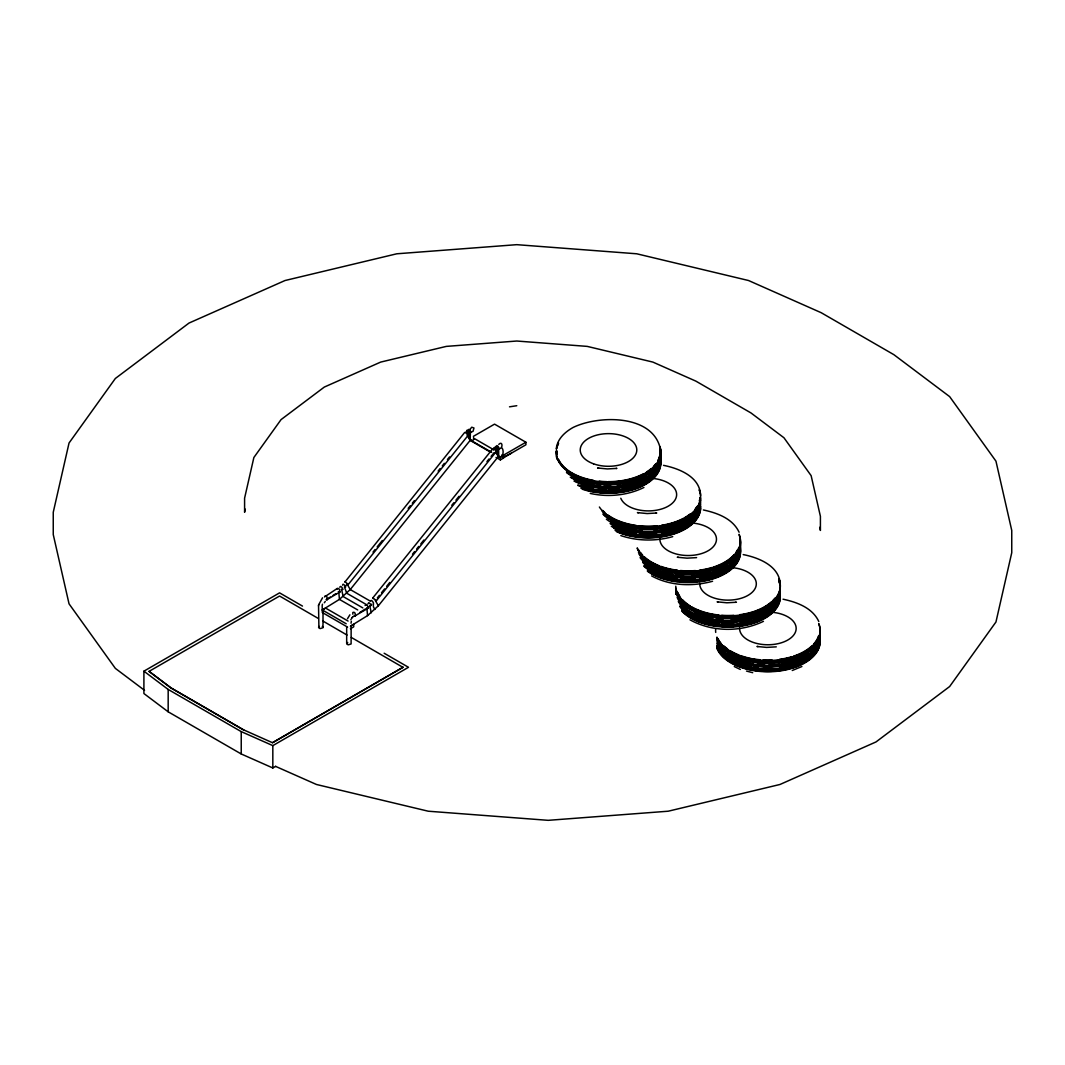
<?xml version="1.0" encoding="UTF-8"?>
<svg xmlns="http://www.w3.org/2000/svg" width="1065" height="1065" viewBox="0 0 1065 1065"><rect width="100%" height="100%" fill="white"/><g stroke="black" fill="none" stroke-linecap="round" stroke-linejoin="round"><path stroke-width="1.5" d="M366.466 604.627L346.777 593.258L344.488 587.108L347.19 584.219L348.282 584.472L468.201 435.292L466.683 433.335L464.673 432.457L344.86 582.089M348.282 584.472L344.874 581.543M350.412 628.749L353.7 626.846L353.7 624.316L350.412 626.207L367.545 615.623L378.368 605.785L375.306 600.46L376.398 600.7L496.317 451.52L494.799 449.563L492.789 448.685L372.87 597.864L373.216 598.663M376.398 600.7L372.87 597.864M492.789 448.685L493.454 449.856M378.368 605.785L498.26 456.632L498.46 448.804M336.979 589.251L338.058 588.373A2.516 1.305 55.5 0 1 339.322 589.278L340.121 591.874L326.556 599.861M365.095 605.492L366.174 604.614A2.516 1.305 55.5 0 1 367.438 605.506L368.237 608.115L354.672 616.103M318.541 605.599L318.914 627.937A2.529 1.451 0 0 0 320.312 628.563L322.975 627.724L323.028 610.897M351.024 623.225L351.344 621.321M324.479 596.972L337.365 588.373M318.555 627.285L319.127 626.393M351.144 627.125L351.104 643.952L348.428 644.791A2.529 1.451 0 0 1 347.03 644.165L347.696 642.435M502.187 448.152C504.397 451.493 502.627 459.681 498.074 455.767M318.661 604.8L322.522 597.798M318.488 605.879L318.701 604.574M493.774 447.819L494.586 447.54A2.516 0.892 45.5 0 1 495.891 448.405L497.169 450.615L495.558 450.162M245.309 509.15L244.591 512.278L244.591 498.18L253.869 457.511L281.054 419.61L324.319 387.061L380.684 362.087L446.328 346.391L516.778 341.026L587.228 346.391L652.872 362.087L695.858 381.124L750.971 412.94L783.947 437.755L811.131 475.656L820.409 516.325L820.409 530.437L819.691 527.308M556.289 448.738C557.248 439.006 565.022 431.951 573.077 427.478C598.943 414.818 654.908 414.072 660.726 450.854M347.483 618.712L349.879 614.824M469.878 429.488L471.755 427.211L473.965 427.984L473.033 431.365L470.344 432.35L470.144 440.391L350.252 589.557L339.429 599.382L322.296 609.965L322.296 612.508L347.603 627.125M324.293 602.79L325.291 601.445M351.982 617.82L352.768 616.941A5.072 2.929 -60 0 0 351.863 617.966M373.03 552.083L375.093 549.5M377.156 546.931L382.335 540.501M408.175 508.364L410.251 505.769M412.301 503.213L414.378 500.63M438.141 471.076L440.204 468.494M442.281 465.924L444.358 463.342M447.446 459.494L449.537 456.912M377.369 597.878L379.433 595.308M381.51 592.739L384.611 588.878M386.675 586.309L389.777 582.448M412.514 554.159L414.591 551.59M416.655 549.007L418.718 546.438M420.795 543.869L423.897 540.008M451.8 505.289L453.876 502.72M455.94 500.151L459.042 496.29M486.958 461.558L489.021 458.988M491.085 456.419L494.187 452.558M498.779 444.371C502.813 440.204 503.239 449.111 498.926 448.751M371.658 604.188L369.781 605.905L371.272 612.788M327.301 599.848L326.955 596.919A2.516 1.451 59.9 0 0 325.704 596.014L324.971 596.027M355.417 616.076L355.071 613.147A2.516 1.451 59.9 0 0 353.82 612.242L352.821 612.468L352.821 614.199M367.545 615.623L366.893 608.102L368.823 606.637M468.201 435.292L467.109 435.039L470.144 440.391L489.833 451.76M496.317 451.52L495.624 451.48M353.274 616.502L354.246 615.903M495.984 452.612L498.686 456.366L498.46 448.991M326.13 599.675L330.35 597.079M333.159 595.335L335.968 593.604M359.863 612.442L365.481 608.967M473.379 436.357L494.546 424.136L525.91 442.241L525.91 444.784L503.332 457.817L503.332 455.274L525.91 442.241M497.475 455.7L500.35 457.364L503.652 455.461L503.652 457.99L500.35 459.894L496.037 457.404M503.332 457.418L511.426 453.144M275.689 766.334L272.826 767.971L241.236 753.98L168.177 711.806L143.908 693.541L143.908 671.176L279.576 592.859L302.487 606.091M149.06 671.376L171.106 687.963L243.792 730.018L171.106 688.043L149.06 671.376L279.576 596.027L318.329 618.472M322.482 604.214A5.072 2.929 -60 0 0 322.176 606.078L322.296 609.965L325.584 608.075L348.082 621.068M272.494 742.718L403.009 667.289L272.494 742.718L243.792 729.938M143.908 671.176L168.177 689.441L241.236 731.615L272.826 745.62L408.494 667.289L384.146 653.231M643.939 487.477C627.418 495.545 608.102 497.395 590.236 493.414M763.459 621.334C740.588 632.33 712.245 632.131 689.934 619.803M792.254 670.497L801.918 666.517M509.509 406.83L516.778 405.712M672.734 536.64C655.787 541.406 637.549 541.166 620.815 535.602M712.578 581.264C692.543 586.735 670.071 586.003 651.594 575.899M339.895 592.073L338.337 591.568M368.011 608.301L366.893 608.102M497.581 450.002L498.127 449.177L497.022 447.38A2.516 1.105 50.3 0 0 495.744 446.501L494.972 447.673M616.036 468.454L616.915 468.387L607.343 468.933L597.585 468.001L598.716 468.107M655.88 513.064L656.759 513.01L647.174 513.556L637.429 512.624L638.561 512.718M735.556 602.297L736.434 602.244L726.863 602.79L717.104 601.845L718.249 601.951M696.59 557.621L687.018 558.166L677.26 557.235L678.405 557.341M776.279 646.854L766.574 647.4L756.949 646.468L758.08 646.575M498.047 449.297L499.139 448.405L498.194 446.501A2.516 1.318 55.6 0 0 496.929 445.596L495.931 446.941M469.106 433.695L470.011 432.936L468.906 431.139A2.516 1.105 50.3 0 0 467.628 430.26L466.776 430.38L467.096 431.897M370.194 606.091L371.113 605.346L369.994 603.562A2.516 1.105 50.2 0 0 368.716 602.684L367.957 603.842M663.535 465.352C679.031 468.427 700.118 476.761 700.57 495.465M703.379 509.962C717.131 512.917 732.773 518.522 739.097 532.247M743.224 554.585C758.719 557.647 779.806 565.994 780.246 584.698M783.055 599.196C796.82 602.151 812.449 607.756 818.785 621.481M746.512 671.07L752.689 672.694M275.582 766.374L316.451 784.479L428.25 811.211L548.222 820.33L668.194 811.211L779.979 784.479L875.989 741.946L949.647 686.526L995.961 621.987L1011.75 552.722L1011.75 530.437L995.961 461.172L949.647 396.619L893.894 354.685L821.208 312.711L748.549 280.521L636.75 253.79L516.778 244.67L396.806 253.79L285.021 280.521L189.011 323.054L115.353 378.474L69.039 443.013L53.25 512.278L53.25 534.563L69.039 603.828L115.353 668.381L144.547 690.346M734.278 666.557L740.348 669.446M341.226 589.371L343.023 589.478L341.878 587.321A2.516 1.105 50.2 0 0 340.6 586.442L339.695 587.188M467.881 434.227L469.106 434.147L467.775 432.177A2.516 0.892 45.5 0 0 466.47 431.312L465.911 432.284M344.488 587.108L345.712 587.028L344.368 585.071A2.516 0.892 45.4 0 0 343.076 584.206L342.517 585.178M473.393 437.995L493.561 449.643M470.118 439.898L491.711 452.372M369.928 600.913L350.252 589.557L347.19 584.219M362.832 607.915L343.156 596.546L341.665 589.664M357.707 609.939L339.429 599.382L338.776 591.874M322.296 609.965L346.192 623.77M322.628 620.882L347.03 635.046M351.344 637.456L403.009 667.369M469.958 439.539L472.74 440.497L474.191 438.887A2.529 1.504 -1.8 0 0 473.579 438.274M467.855 434.24L470.144 440.391L470.344 432.789M374.893 609.486C371.339 604.68 375.146 604.334 372.484 601.299A2.516 0.892 45.4 0 0 371.192 600.434L370.447 601.019M498.26 456.632L495.997 450.455L496.796 449.723L498.26 456.632L497.754 450.602M323.028 627.391L322.668 626.739A2.529 1.451 0 0 0 322.296 626.473M502.4 455.461L502.307 455.114A2.529 1.504 -1.8 0 0 502.068 454.795M468.667 433.508L470.144 440.391L469.492 432.883L471.023 432.177L470.078 430.26A2.516 1.318 55.6 0 0 468.813 429.368L467.815 430.713M500.35 457.364L500.35 459.894M346.671 627.072L346.671 643.513M272.826 745.62L272.826 767.971M241.236 731.615L241.236 753.98M168.177 689.441L168.177 711.806M820.023 638.854A52.278 30.179 0 0 1 775.6 670.804A52.278 30.179 0 0 1 716.945 647.746M820.023 637.349A52.278 30.179 0 0 1 775.6 669.299A52.278 30.179 0 0 1 716.945 646.242M820.023 632.969A52.278 30.179 0 0 1 775.6 664.919A52.278 30.179 0 0 1 716.945 641.862M820.023 630.959A52.278 30.179 0 0 1 775.6 662.909A52.278 30.179 0 0 1 716.945 639.852M818.546 647.28A51.626 29.807 0 0 1 817.241 650.302M816.536 651.527A51.626 29.807 0 0 1 804.461 662.616M803.077 663.389A51.626 29.807 0 0 1 779.487 670.63M772.072 671.296A51.626 29.807 0 0 1 763.086 671.269M758.613 670.91A51.626 29.807 0 0 1 752.782 670.085M751.184 669.792A51.626 29.807 0 0 1 723.215 656.546M721.285 654.429A51.626 29.807 0 0 1 718.116 649.543M818.546 638.747A51.626 29.807 0 0 1 817.241 641.782M816.536 643.007A51.626 29.807 0 0 1 804.461 654.096M803.077 654.855A51.626 29.807 0 0 1 779.487 662.097M772.072 662.763A51.626 29.807 0 0 1 763.086 662.736M760.091 662.523A51.626 29.807 0 0 1 752.782 661.565M751.184 661.272A51.626 29.807 0 0 1 723.215 648.026M721.285 645.896A51.626 29.807 0 0 1 718.116 641.024M818.799 623.518A52.278 30.179 0 0 1 779.633 659.714A52.278 30.179 0 0 1 716.945 637.096M715.72 632.41A52.278 30.179 0 0 1 715.627 629.255M818.998 643.606A51.626 29.807 0 0 1 817.241 648.172M816.536 649.397A51.626 29.807 0 0 1 804.461 660.486M803.077 661.259A51.626 29.807 0 0 1 779.487 668.501M772.072 669.166A51.626 29.807 0 0 1 763.086 669.139M758.613 668.78A51.626 29.807 0 0 1 752.782 667.955M751.184 667.662A51.626 29.807 0 0 1 723.215 654.416M721.285 652.299A51.626 29.807 0 0 1 718.116 647.413M820.023 630.334A52.278 30.179 0 0 1 775.6 662.284A52.278 30.179 0 0 1 716.945 639.226M819.464 637.868A51.626 29.807 0 0 1 773.936 666.424A51.626 29.807 0 0 1 718.116 644.778M817.241 643.779A51.626 29.807 0 0 1 815.737 646.229M808.322 653.591A51.626 29.807 0 0 1 781.111 663.881M779.487 664.107A51.626 29.807 0 0 1 769.063 664.866M764.577 664.813A51.626 29.807 0 0 1 757.122 664.227M752.782 663.575A51.626 29.807 0 0 1 727.595 653.71M725.292 651.913A51.626 29.807 0 0 1 719.514 645.51M820.023 636.724A52.278 30.179 0 0 1 775.6 668.674A52.278 30.179 0 0 1 716.945 645.616M820.023 634.727A52.278 30.179 0 0 1 775.6 666.677A52.278 30.179 0 0 1 716.945 643.606M818.546 638.121A51.626 29.807 0 0 1 817.241 641.143M816.536 642.381A51.626 29.807 0 0 1 813.86 645.976M811.65 648.226A51.626 29.807 0 0 1 793.571 658.29M792.107 658.756A51.626 29.807 0 0 1 779.487 661.471M772.072 662.137A51.626 29.807 0 0 1 763.086 662.111M760.091 661.898A51.626 29.807 0 0 1 752.782 660.939M751.184 660.646A51.626 29.807 0 0 1 740.521 657.717M738.91 657.105A51.626 29.807 0 0 1 730.111 652.765M727.595 651.088A51.626 29.807 0 0 1 724.227 648.345M773.27 612.388A28.289 16.334 0 0 1 795.888 630.693A28.289 16.334 0 0 1 765.402 644.698A28.289 16.334 0 0 1 739.603 627.857M820.023 639.493A52.278 30.179 0 0 1 775.6 671.443A52.278 30.179 0 0 1 716.945 648.372M818.799 624.143A52.278 30.179 0 0 1 779.633 660.34A52.278 30.179 0 0 1 716.945 637.722M818.546 635.991A51.626 29.807 0 0 1 817.241 639.013M816.536 640.251A51.626 29.807 0 0 1 813.86 643.846M811.65 646.096A51.626 29.807 0 0 1 793.571 656.147M792.107 656.626A51.626 29.807 0 0 1 779.487 659.341M772.072 660.007A51.626 29.807 0 0 1 763.086 659.981M760.091 659.768A51.626 29.807 0 0 1 752.782 658.809M751.184 658.503A51.626 29.807 0 0 1 740.521 655.574M738.91 654.975A51.626 29.807 0 0 1 730.111 650.635M727.595 648.958A51.626 29.807 0 0 1 724.227 646.215M818.546 636.617A51.626 29.807 0 0 1 817.241 639.639M816.536 640.877A51.626 29.807 0 0 1 804.461 651.953M803.077 652.725A51.626 29.807 0 0 1 779.487 659.967M772.072 660.633A51.626 29.807 0 0 1 763.086 660.606M760.091 660.393A51.626 29.807 0 0 1 752.782 659.435M751.184 659.142A51.626 29.807 0 0 1 723.215 645.896M721.285 643.766A51.626 29.807 0 0 1 718.116 638.894M818.546 644.525A51.626 29.807 0 0 1 817.241 647.547M816.536 648.771A51.626 29.807 0 0 1 813.86 652.366M811.65 654.629A51.626 29.807 0 0 1 793.571 664.68M792.107 665.146A51.626 29.807 0 0 1 779.487 667.875M772.072 668.54A51.626 29.807 0 0 1 763.086 668.501M758.613 668.154A51.626 29.807 0 0 1 752.782 667.329M751.184 667.036A51.626 29.807 0 0 1 740.521 664.107M738.91 663.508A51.626 29.807 0 0 1 724.227 654.749M818.998 645.11A51.626 29.807 0 0 1 817.241 649.677M816.536 650.901A51.626 29.807 0 0 1 813.86 654.496M811.65 656.759A51.626 29.807 0 0 1 793.571 666.81M792.107 667.276A51.626 29.807 0 0 1 779.487 670.005M772.072 670.67A51.626 29.807 0 0 1 763.086 670.644M758.613 670.284A51.626 29.807 0 0 1 752.782 669.459M751.184 669.166A51.626 29.807 0 0 1 740.521 666.237M738.91 665.638A51.626 29.807 0 0 1 724.227 656.879M780.272 595.894A52.278 30.179 0 0 1 737.566 624.516A52.278 30.179 0 0 1 679.923 606.637M780.272 591.501A52.278 30.179 0 0 1 733.039 620.496A52.278 30.179 0 0 1 677.1 597.239M676.142 594.137A52.278 30.179 0 0 1 675.782 589.398M780.272 589.504A52.278 30.179 0 0 1 727.568 618.619A52.278 30.179 0 0 1 675.769 588.958M778.968 581.663A52.278 30.179 0 0 1 779.913 584.765M780.272 593.258A52.278 30.179 0 0 1 735.303 622.093A52.278 30.179 0 0 1 678.312 601.525M675.889 594.31A52.278 30.179 0 0 1 675.782 591.155M780.272 588.878A52.278 30.179 0 0 1 727.568 617.993A52.278 30.179 0 0 1 675.769 588.333M778.968 581.024A52.278 30.179 0 0 1 779.913 584.139M778.968 579.52A52.278 30.179 0 0 1 735.755 616.169A52.278 30.179 0 0 1 675.889 588.413M775 600.181A51.626 29.807 0 0 1 772.95 602.497M771.806 603.615A51.626 29.807 0 0 1 753.74 613.666M752.263 614.132A51.626 29.807 0 0 1 739.643 616.861M733.732 617.447A51.626 29.807 0 0 1 721.75 617.407M718.769 617.141A51.626 29.807 0 0 1 691.611 608.94M690.28 608.142A51.626 29.807 0 0 1 682.452 601.818M679.67 598.264A51.626 29.807 0 0 1 677.726 594.523M778.701 594.137A51.626 29.807 0 0 1 777.397 597.159M775 600.806A51.626 29.807 0 0 1 772.95 603.136M771.806 604.241A51.626 29.807 0 0 1 739.643 617.487M733.732 618.073A51.626 29.807 0 0 1 721.75 618.033M718.769 617.767A51.626 29.807 0 0 1 677.726 595.149M778.968 578.894A52.278 30.179 0 0 1 734.397 615.637A52.278 30.179 0 0 1 675.769 586.203M775 606.571A51.626 29.807 0 0 1 772.95 608.9M771.806 610.005A51.626 29.807 0 0 1 753.74 620.056M752.263 620.536A51.626 29.807 0 0 1 739.643 623.251M733.732 623.837A51.626 29.807 0 0 1 721.75 623.797M718.769 623.531A51.626 29.807 0 0 1 691.611 615.33M690.28 614.545A51.626 29.807 0 0 1 680.508 605.865M779.62 593.245A51.626 29.807 0 0 1 735.209 621.72A51.626 29.807 0 0 1 678.924 601.405M779.62 591.488A51.626 29.807 0 0 1 778.116 597.665M777.397 599.169A51.626 29.807 0 0 1 764.617 611.483M763.232 612.255A51.626 29.807 0 0 1 730.723 620.216M723.241 620.123A51.626 29.807 0 0 1 715.813 619.417M712.938 618.951A51.626 29.807 0 0 1 702.115 616.222M700.677 615.73A51.626 29.807 0 0 1 694.447 613.094M686.579 608.208A51.626 29.807 0 0 1 678.285 598.41M780.272 595.268A52.278 30.179 0 0 1 737.566 623.89A52.278 30.179 0 0 1 679.923 606.012M733.426 567.778A28.289 16.334 0 0 1 756.043 586.083A28.289 16.334 0 0 1 725.558 600.074A28.289 16.334 0 0 1 699.758 583.234M775 598.051A51.626 29.807 0 0 1 772.95 600.367M771.806 601.485A51.626 29.807 0 0 1 753.74 611.536M752.263 612.002A51.626 29.807 0 0 1 739.643 614.731M733.732 615.317A51.626 29.807 0 0 1 721.75 615.277M718.769 615.011A51.626 29.807 0 0 1 691.611 606.81M690.28 606.012A51.626 29.807 0 0 1 682.452 599.675M679.67 596.12A51.626 29.807 0 0 1 677.726 592.393M775 598.676A51.626 29.807 0 0 1 772.95 600.993M771.806 602.111A51.626 29.807 0 0 1 739.643 615.357M733.732 615.943A51.626 29.807 0 0 1 721.75 615.903M718.769 615.637A51.626 29.807 0 0 1 677.726 593.019M775 607.196A51.626 29.807 0 0 1 772.95 609.526M771.806 610.631A51.626 29.807 0 0 1 739.643 623.877M733.732 624.463A51.626 29.807 0 0 1 721.75 624.423M718.769 624.157A51.626 29.807 0 0 1 682.452 608.834M780.272 597.398A52.278 30.179 0 0 1 739.789 625.754A52.278 30.179 0 0 1 681.88 610.511M775 608.701A51.626 29.807 0 0 1 772.95 611.03M771.806 612.135A51.626 29.807 0 0 1 753.74 622.2M752.263 622.666A51.626 29.807 0 0 1 739.643 625.381M733.732 625.967A51.626 29.807 0 0 1 721.75 625.927M718.769 625.661A51.626 29.807 0 0 1 691.611 617.474M690.28 616.675A51.626 29.807 0 0 1 682.452 610.338M778.701 602.657A51.626 29.807 0 0 1 777.397 605.692M775 609.326A51.626 29.807 0 0 1 772.95 611.656M771.806 612.761A51.626 29.807 0 0 1 739.643 626.007M733.732 626.593A51.626 29.807 0 0 1 721.75 626.553M718.769 626.287A51.626 29.807 0 0 1 683.384 611.936M780.272 598.024A52.278 30.179 0 0 1 739.789 626.38A52.278 30.179 0 0 1 681.88 611.137M740.068 542.152A52.278 30.179 0 0 1 701.729 574.98A52.278 30.179 0 0 1 640.078 557.634M740.068 540.141A52.278 30.179 0 0 1 700.624 573.143A52.278 30.179 0 0 1 639.226 554.399M737.552 551.923A51.626 29.807 0 0 1 736.061 554.359M734.184 556.742A51.626 29.807 0 0 1 713.896 569.056M712.418 569.522A51.626 29.807 0 0 1 699.798 572.251M695.378 572.717A51.626 29.807 0 0 1 680.415 572.664M677.447 572.358A51.626 29.807 0 0 1 660.832 568.484M659.222 567.871A51.626 29.807 0 0 1 644.538 559.112M642.608 557.195A51.626 29.807 0 0 1 640.677 554.852M738.857 549.527A51.626 29.807 0 0 1 699.798 572.877M695.378 573.343A51.626 29.807 0 0 1 680.415 573.289M677.447 572.983A51.626 29.807 0 0 1 643.54 558.792M641.596 556.676A51.626 29.807 0 0 1 639.839 554.266M740.068 539.516A52.278 30.179 0 0 1 699.505 572.664A52.278 30.179 0 0 1 638.468 552.522M739.776 548.635A51.626 29.807 0 0 1 699.798 576.631A51.626 29.807 0 0 1 642.608 561.588M739.616 548.422A51.626 29.807 0 0 1 737.552 554.546M735.17 558.193A51.626 29.807 0 0 1 729.805 563.465M727.395 565.222A51.626 29.807 0 0 1 712.418 572.158M710.927 572.597A51.626 29.807 0 0 1 692.383 575.539M683.411 575.513A51.626 29.807 0 0 1 675.982 574.794M673.093 574.341A51.626 29.807 0 0 1 662.27 571.612M660.832 571.106A51.626 29.807 0 0 1 642.608 559.831M693.595 523.155A28.289 16.334 0 0 1 716.199 541.459A28.289 16.334 0 0 1 685.727 555.464A28.289 16.334 0 0 1 659.914 538.624M739.123 534.91A52.278 30.179 0 0 1 699.945 571.106A52.278 30.179 0 0 1 637.256 548.488M739.123 534.284A52.278 30.179 0 0 1 699.945 570.481A52.278 30.179 0 0 1 637.256 547.863M737.552 549.78A51.626 29.807 0 0 1 736.061 552.229M734.184 554.612A51.626 29.807 0 0 1 713.896 566.926M712.418 567.392A51.626 29.807 0 0 1 699.798 570.108M695.378 570.587A51.626 29.807 0 0 1 680.415 570.534M677.447 570.228A51.626 29.807 0 0 1 660.832 566.354M659.222 565.741A51.626 29.807 0 0 1 644.538 556.982M642.608 555.065A51.626 29.807 0 0 1 640.677 552.722M738.857 547.397A51.626 29.807 0 0 1 699.798 570.734M695.378 571.213A51.626 29.807 0 0 1 680.415 571.16M677.447 570.853A51.626 29.807 0 0 1 643.54 556.662M641.596 554.532A51.626 29.807 0 0 1 638.441 549.66M740.068 545.919A52.278 30.179 0 0 1 705.762 578.015A52.278 30.179 0 0 1 643.992 565.715M737.552 558.313A51.626 29.807 0 0 1 736.061 560.762M734.184 563.132A51.626 29.807 0 0 1 713.896 575.446M712.418 575.912A51.626 29.807 0 0 1 699.798 578.641M695.378 579.107A51.626 29.807 0 0 1 680.415 579.067M677.447 578.748A51.626 29.807 0 0 1 660.832 574.874M659.222 574.275A51.626 29.807 0 0 1 645.603 566.447M740.068 543.909A52.278 30.179 0 0 1 704.83 576.205A52.278 30.179 0 0 1 642.98 562.746M738.857 555.917A51.626 29.807 0 0 1 699.798 579.267M695.378 579.733A51.626 29.807 0 0 1 680.415 579.693M677.447 579.373A51.626 29.807 0 0 1 646.735 567.991M740.068 546.545A52.278 30.179 0 0 1 705.762 578.654A52.278 30.179 0 0 1 643.992 566.34M740.068 548.049A52.278 30.179 0 0 1 708.505 579.533A52.278 30.179 0 0 1 647.413 570.614M737.552 560.443A51.626 29.807 0 0 1 736.061 562.892M734.184 565.262A51.626 29.807 0 0 1 699.798 580.771M695.378 581.237A51.626 29.807 0 0 1 680.415 581.197M677.447 580.878A51.626 29.807 0 0 1 660.832 577.004M659.222 576.405A51.626 29.807 0 0 1 650.435 572.051M738.857 558.047A51.626 29.807 0 0 1 699.798 581.397M695.378 581.876A51.626 29.807 0 0 1 680.415 581.823M677.447 581.503A51.626 29.807 0 0 1 650.435 572.677M740.068 548.675A52.278 30.179 0 0 1 708.505 580.159A52.278 30.179 0 0 1 647.413 571.239M700.584 502.267A52.278 30.179 0 0 1 663.881 530.037A52.278 30.179 0 0 1 606.371 519.201M700.584 500.27A52.278 30.179 0 0 1 661.046 528.493A52.278 30.179 0 0 1 603.136 514.368M700.584 499.645A52.278 30.179 0 0 1 661.046 527.867A52.278 30.179 0 0 1 603.136 513.729M697.016 509.15A51.626 29.807 0 0 1 695.325 511.573M691.079 515.939A51.626 29.807 0 0 1 661.591 528.027M657.025 528.599A51.626 29.807 0 0 1 639.08 528.533M636.138 528.173A51.626 29.807 0 0 1 604.694 515.127M699.945 499.631A51.626 29.807 0 0 1 699.465 502.733M697.016 508.524A51.626 29.807 0 0 1 695.325 510.947M689.974 516.219A51.626 29.807 0 0 1 684.928 519.614M683.557 520.386A51.626 29.807 0 0 1 661.591 527.401M657.025 527.974A51.626 29.807 0 0 1 639.08 527.907M636.138 527.548A51.626 29.807 0 0 1 608.075 517.231M700.584 498.14A52.278 30.179 0 0 1 660.1 526.483A52.278 30.179 0 0 1 602.191 511.253M699.279 490.299A52.278 30.179 0 0 1 700.224 493.401M699.279 489.674A52.278 30.179 0 0 1 663.415 525.351A52.278 30.179 0 0 1 599.382 507.02M699.945 497.501A51.626 29.807 0 0 1 699.465 500.603M697.016 506.394A51.626 29.807 0 0 1 695.325 508.817M689.974 514.089A51.626 29.807 0 0 1 684.928 517.484M683.557 518.256A51.626 29.807 0 0 1 661.591 525.258M657.025 525.83A51.626 29.807 0 0 1 639.08 525.777M636.138 525.418A51.626 29.807 0 0 1 608.075 515.101M604.694 512.371A51.626 29.807 0 0 1 602.763 510.454M653.75 478.544A28.289 16.334 0 0 1 676.595 495.438A28.289 16.334 0 0 1 650.808 510.841A28.289 16.334 0 0 1 620.788 498.247M699.945 498.127A51.626 29.807 0 0 1 699.465 501.229M697.016 507.02A51.626 29.807 0 0 1 695.325 509.443M691.079 513.809A51.626 29.807 0 0 1 661.591 525.897M657.025 526.469A51.626 29.807 0 0 1 639.08 526.403M636.138 526.043A51.626 29.807 0 0 1 602.763 511.08M700.584 506.035A52.278 30.179 0 0 1 667.449 533.072A52.278 30.179 0 0 1 611.297 526.27M699.945 506.021A51.626 29.807 0 0 1 699.465 509.123M697.016 514.928A51.626 29.807 0 0 1 695.325 517.337M689.974 522.609A51.626 29.807 0 0 1 684.928 526.004M683.557 526.776A51.626 29.807 0 0 1 661.591 533.791M657.025 534.364A51.626 29.807 0 0 1 639.08 534.297M636.138 533.938A51.626 29.807 0 0 1 613.32 526.882M699.772 503.812A51.626 29.807 0 0 1 698.44 508.444M697.721 509.935A51.626 29.807 0 0 1 693.275 515.899M692.13 517.018A51.626 29.807 0 0 1 683.557 523.022M682.306 523.661A51.626 29.807 0 0 1 672.587 527.534M671.096 527.974A51.626 29.807 0 0 1 654.043 530.849M642.062 530.809A51.626 29.807 0 0 1 634.687 529.957M633.249 529.718A51.626 29.807 0 0 1 610.591 521.544M699.945 504.011A51.626 29.807 0 0 1 666.424 530.889A51.626 29.807 0 0 1 610.591 523.301M700.584 504.025A52.278 30.179 0 0 1 666.65 531.249A52.278 30.179 0 0 1 610.112 523.554M699.945 506.647A51.626 29.807 0 0 1 699.465 509.749M697.016 515.553A51.626 29.807 0 0 1 695.325 517.963M691.079 522.329A51.626 29.807 0 0 1 661.591 534.417M657.025 534.989A51.626 29.807 0 0 1 639.08 534.936M636.138 534.563A51.626 29.807 0 0 1 614.771 528.24M700.584 506.66A52.278 30.179 0 0 1 669.033 533.325A52.278 30.179 0 0 1 613.786 528.253M700.584 508.165A52.278 30.179 0 0 1 669.818 534.63A52.278 30.179 0 0 1 615.104 530.397M699.945 508.151A51.626 29.807 0 0 1 699.465 511.253M697.016 517.058A51.626 29.807 0 0 1 695.325 519.467M689.974 524.752A51.626 29.807 0 0 1 684.928 528.147M683.557 528.906A51.626 29.807 0 0 1 661.591 535.921M657.025 536.494A51.626 29.807 0 0 1 639.08 536.441M636.138 536.068A51.626 29.807 0 0 1 617.807 531.142M697.016 517.683A51.626 29.807 0 0 1 695.325 520.106M691.079 524.459A51.626 29.807 0 0 1 661.591 536.547M657.025 537.119A51.626 29.807 0 0 1 639.08 537.066M636.138 536.693A51.626 29.807 0 0 1 617.807 531.768M700.584 508.79A52.278 30.179 0 0 1 670.604 535.043A52.278 30.179 0 0 1 616.449 531.648M660.1 453.504A51.626 29.807 0 0 1 657.877 461.185M656.373 463.621A51.626 29.807 0 0 1 653.431 467.149M652.286 468.267A51.626 29.807 0 0 1 621.747 481.274M620.123 481.513A51.626 29.807 0 0 1 599.236 481.793M593.418 480.967A51.626 29.807 0 0 1 570.747 472.793M569.469 471.968A51.626 29.807 0 0 1 558.206 459.175M557.008 454.542A51.626 29.807 0 0 1 556.915 451.427M660.1 452.878A51.626 29.807 0 0 1 657.877 460.559M655.481 464.194A51.626 29.807 0 0 1 653.431 466.523M651.234 468.56A51.626 29.807 0 0 1 646.428 472.061M643.713 473.632A51.626 29.807 0 0 1 621.747 480.648M620.123 480.887A51.626 29.807 0 0 1 608.195 481.646M606.704 481.633A51.626 29.807 0 0 1 599.236 481.167M593.418 480.342A51.626 29.807 0 0 1 558.752 459.8M557.008 453.916A51.626 29.807 0 0 1 556.915 450.801M659.981 447.22A52.278 30.179 0 0 1 612.162 482.578A52.278 30.179 0 0 1 556.263 451.414M556.742 448.272A52.278 30.179 0 0 1 558.513 443.639M659.981 448.724A52.278 30.179 0 0 1 629.175 481.686A52.278 30.179 0 0 1 566.527 471.955M557.035 459.215A52.278 30.179 0 0 1 556.356 456.073M659.981 446.594A52.278 30.179 0 0 1 612.162 481.939A52.278 30.179 0 0 1 556.263 450.788M556.436 449.217A52.278 30.179 0 0 1 558.513 443.013M659.981 449.35A52.278 30.179 0 0 1 629.175 482.312A52.278 30.179 0 0 1 566.527 472.58M660.1 455.008A51.626 29.807 0 0 1 657.877 462.689M655.481 466.337A51.626 29.807 0 0 1 653.431 468.653M651.234 470.69A51.626 29.807 0 0 1 646.428 474.191M643.713 475.775A51.626 29.807 0 0 1 621.747 482.778M620.123 483.017A51.626 29.807 0 0 1 608.195 483.776M606.704 483.763A51.626 29.807 0 0 1 599.236 483.297M593.418 482.472A51.626 29.807 0 0 1 568.231 472.62M659.981 451.36A52.278 30.179 0 0 1 631.838 483.616A52.278 30.179 0 0 1 570.281 477.187M660.1 455.634A51.626 29.807 0 0 1 657.877 463.315M656.373 465.751A51.626 29.807 0 0 1 653.431 469.279M652.286 470.397A51.626 29.807 0 0 1 621.747 483.404M620.123 483.643A51.626 29.807 0 0 1 599.236 483.923M593.418 483.097A51.626 29.807 0 0 1 570.747 474.923M659.981 455.114A52.278 30.179 0 0 1 636.311 485.92A52.278 30.179 0 0 1 577.976 484.868M660.1 461.411A51.626 29.807 0 0 1 657.877 469.079M655.481 472.727A51.626 29.807 0 0 1 653.431 475.043M652.286 476.162A51.626 29.807 0 0 1 646.428 480.595M643.713 482.165A51.626 29.807 0 0 1 621.747 489.168M620.123 489.407A51.626 29.807 0 0 1 608.195 490.166M606.704 490.153A51.626 29.807 0 0 1 599.236 489.687M593.418 488.875A51.626 29.807 0 0 1 581.144 485.64M660.1 457.644A51.626 29.807 0 0 1 657.877 465.325M657.172 466.55A51.626 29.807 0 0 1 648.958 475.123M646.428 476.827A51.626 29.807 0 0 1 643.713 478.398M642.475 479.05A51.626 29.807 0 0 1 617.194 485.986M611.19 486.372A51.626 29.807 0 0 1 603.722 486.279M600.727 486.066A51.626 29.807 0 0 1 572.078 477.732M660.1 459.401A51.626 29.807 0 0 1 629.269 485.653A51.626 29.807 0 0 1 574.927 480.994M659.981 453.104A52.278 30.179 0 0 1 634.101 484.668A52.278 30.179 0 0 1 573.942 481.007M660.1 462.037A51.626 29.807 0 0 1 657.877 469.705M656.373 472.154A51.626 29.807 0 0 1 653.431 475.682M652.286 476.787A51.626 29.807 0 0 1 621.747 489.807M620.123 490.033A51.626 29.807 0 0 1 599.236 490.313M593.418 489.501A51.626 29.807 0 0 1 581.144 486.266M659.981 455.74A52.278 30.179 0 0 1 636.311 486.545A52.278 30.179 0 0 1 577.976 485.494M659.981 457.244A52.278 30.179 0 0 1 637.749 487.517A52.278 30.179 0 0 1 580.811 488.089M660.1 463.541A51.626 29.807 0 0 1 657.877 471.209M655.481 474.857A51.626 29.807 0 0 1 653.431 477.187M652.286 478.291A51.626 29.807 0 0 1 646.428 482.725M643.713 484.295A51.626 29.807 0 0 1 621.747 491.311M620.123 491.537A51.626 29.807 0 0 1 608.195 492.296M606.704 492.283A51.626 29.807 0 0 1 599.236 491.817M593.418 491.005A51.626 29.807 0 0 1 584.059 488.742M660.1 464.167A51.626 29.807 0 0 1 657.877 471.835M656.373 474.284A51.626 29.807 0 0 1 653.431 477.812M652.286 478.917A51.626 29.807 0 0 1 621.747 491.937M620.123 492.163A51.626 29.807 0 0 1 599.236 492.443M593.418 491.631A51.626 29.807 0 0 1 585.564 489.82M659.981 457.87A52.278 30.179 0 0 1 638.441 487.863A52.278 30.179 0 0 1 582.262 489.221M350.838 619.803A5.072 2.929 -60 0 1 351.13 619.164M593.511 463.808A28.289 16.334 0 0 0 636.777 450.535A28.289 16.334 0 0 0 595.229 435.545A28.289 16.334 0 0 0 593.511 463.808"/></g></svg>
